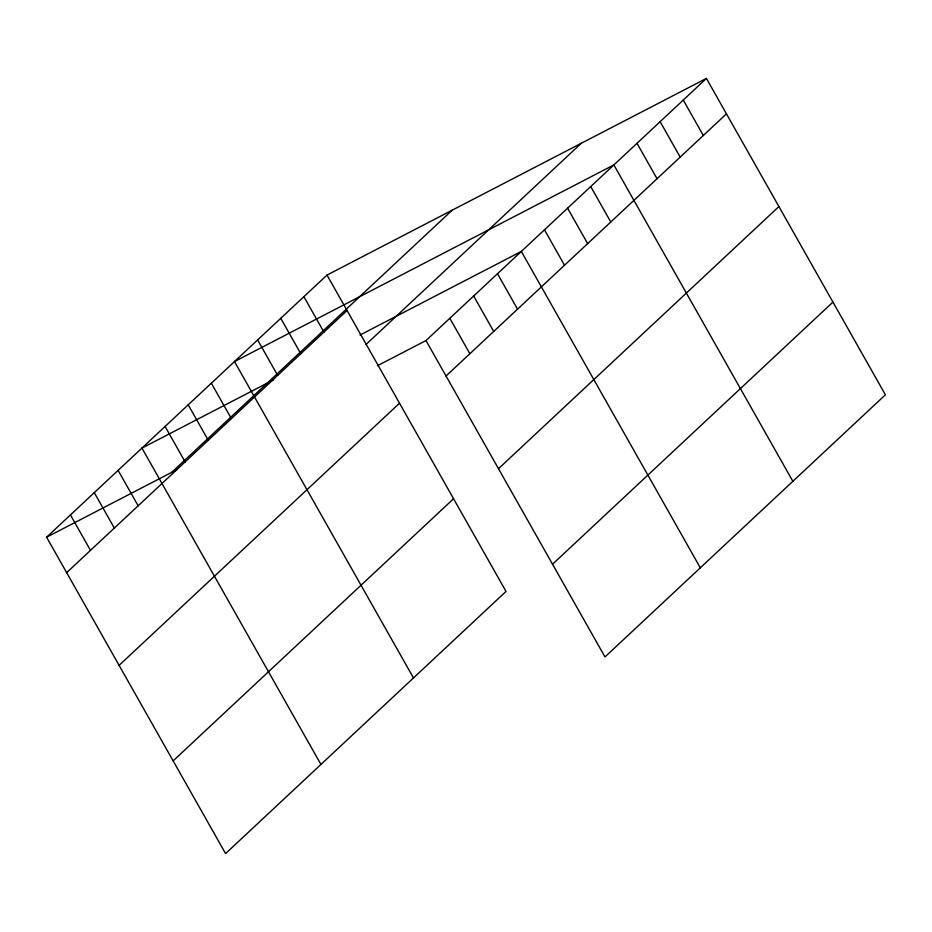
<?xml version="1.0" encoding="UTF-8"?>
<svg xmlns="http://www.w3.org/2000/svg" width="932" height="932" viewBox="0 0 932 932"><rect width="100%" height="100%" fill="white"/><g stroke="black" fill="none" stroke-linecap="round" stroke-linejoin="round"><path stroke-width="1.4" d="M327.015 275.068L506.018 591.436L225.591 853.584L46.6 537.205L327.015 275.068L706.409 78.416L885.4 394.795L604.984 656.932L425.982 340.564L706.409 78.416M171.791 472.314L452.218 210.178M66.65 572.644L347.065 310.496M366.078 344.421L581.207 143.318M119.098 665.355L399.525 403.207M446.032 376.004L726.447 113.855M173.142 760.873L453.569 498.725M498.48 468.703L778.907 206.566M552.525 564.221L832.952 302.085M273.589 379.837L141.944 448.071L320.934 764.45M360.008 335.042L521.326 251.43L700.316 567.809M46.6 537.205L176.952 469.635M377.437 365.728L425.982 340.564M683.273 100.05L703.322 135.489M660.136 121.673L680.185 157.112M636.999 143.307L657.048 178.734M792.864 481.296L613.862 164.929L234.48 361.569L413.482 677.948M590.725 186.551L610.775 221.991M567.6 208.185L587.649 243.613M544.463 229.808L564.512 265.247M497.49 273.717L517.54 309.156M473.654 296.003L493.704 331.431M449.818 318.278L469.868 353.717M303.89 296.691L323.94 332.13M280.753 318.313L300.803 353.752M257.616 339.947L277.666 375.375M211.343 383.192L231.392 418.631M188.217 404.826L208.267 440.265M165.081 426.448L185.13 461.888M118.108 470.357L138.157 505.796M94.272 492.644L114.321 528.071M70.436 514.918L90.486 550.358"/></g></svg>
